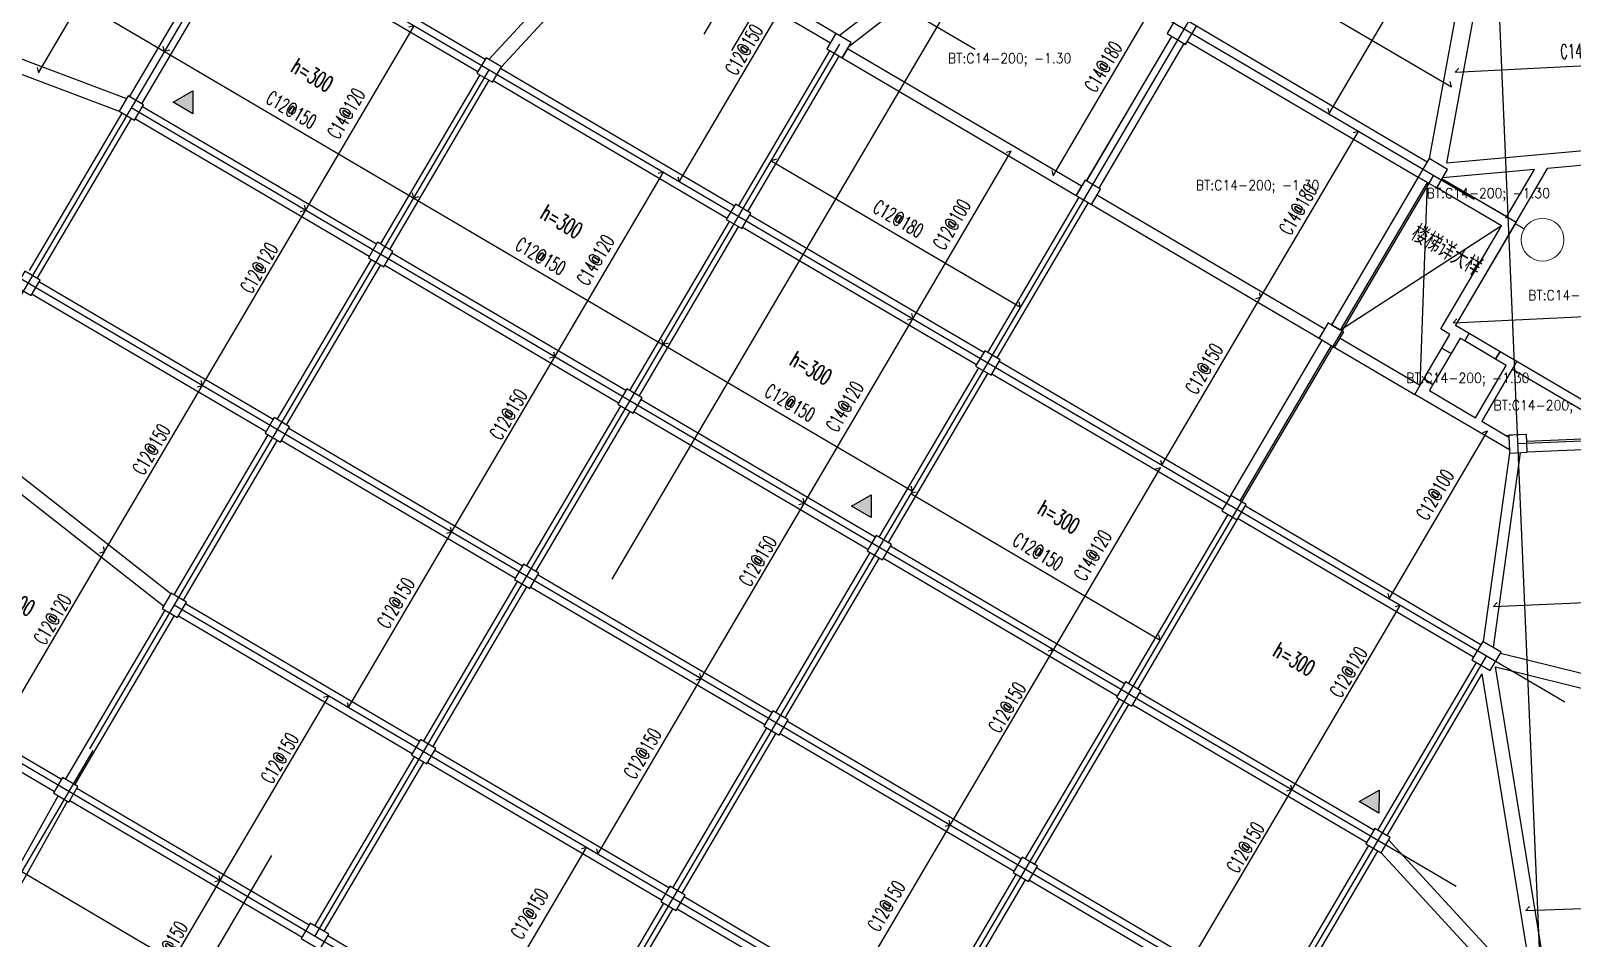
# Model space of a CAD drawing. Header units: millimetres. Extents: x 129427 to 386235, y 419441 to 703525.
# Drawn here: x 309149 to 352313, y 569220 to 594645 of the extents above; entities that cross this region are included whole.
import ezdxf
from ezdxf.enums import TextEntityAlignment as Align

# ---------------------------------------------------------------- set-up
doc = ezdxf.new("R2010")
doc.units = ezdxf.units.MM
doc.header["$LTSCALE"] = 100
for name, color, linetype in [('B-dote', 253, 'Continuous'), ('B-开洞', 7, 'Continuous'), ('B-板厚', 2, 'Continuous'), ('B-正筋文字', 7, 'Continuous'), ('B-正筋钢筋', 6, 'Continuous'), ('B-沉降观测点', 5, 'Continuous'), ('COLU', 7, 'Continuous'), ('h斜线-墙', 7, 'Continuous'), ('h斜线-柱', 7, 'Continuous'), ('Q-门框', 6, 'Continuous'), ('WALL', 3, 'Continuous'), ('梁', 4, 'Continuous'), ('梁虚线', 4, 'Continuous')]:
    doc.layers.add(name, color=color, linetype=linetype)
doc.layers.add('floor13', color=211, linetype='Continuous', lineweight=0, true_color=0xffaaff)
doc.styles.get("Standard").update_dxf_attribs({"font": 'standard'})

# ---------------------------------------------------------------- blocks, each defined once
blk = doc.blocks.new('A$C7FDE0673')
at = {"layer": 'B-沉降观测点'}
blk.add_hatch(color=256, dxfattribs=at).paths.add_polyline_path([(318, 551), (0, 0), (636, 0)], flags=0)
blk.add_lwpolyline([(0, 0), (318, 551), (636, 0)], close=True, dxfattribs=at)

msp = doc.modelspace()

# ---------------------------------------------------------------- hatches: boundary and pattern name
at = {"layer": 'h斜线-墙'}
h = msp.add_hatch(dxfattribs=at)
h.set_pattern_fill('ANSI31', color=256, scale=40, angle=-30.45463, style=0)
h.set_pattern_definition([])
h.paths.add_polyline_path([(331795, 599032.9), (332139.8, 598830.1), (330161.5, 595465.4), (329042.4, 596127.1), (328890.4, 595868.5), (331539.4, 594310.9), (331691.4, 594569.5), (330420.1, 595313.3), (332550.5, 598936.7), (331947, 599291.5)], flags=0)
h = msp.add_hatch(dxfattribs=at)
h.set_pattern_fill('ANSI31', color=256, scale=40, angle=-30.45463, style=0)
h.set_pattern_definition([])
h.paths.add_polyline_path([(331869, 593885.1), (338420.5, 590033), (338572.5, 590291.6), (332021.1, 594143.7)], flags=0)
h = msp.add_hatch(dxfattribs=at)
h.set_pattern_fill('ANSI31', color=256, scale=40, angle=-30.45463, style=0)
h.set_pattern_definition([])
h.paths.add_polyline_path([(345828.8, 586257.1), (348261.7, 590394.9), (348003.1, 590546.9), (345570.1, 586409.2)], flags=0)
h = msp.add_hatch(dxfattribs=at)
h.set_pattern_fill('ANSI31', color=256, scale=40, angle=-30.45463, style=0)
h.set_pattern_definition([])
h.paths.add_polyline_path([(348891.2, 586138.5), (348632.6, 586290.6), (350330.5, 589178.4), (348520.3, 590242.8), (348672.3, 590501.4), (350741.2, 589285), (349043.2, 586397.2), (349431.1, 586169.1), (349304.4, 585953.6), (349175.1, 586029.6), (348921.7, 585598.6), (348663.1, 585750.6)], flags=0)
h = msp.add_hatch(dxfattribs=at)
h.set_pattern_fill('ANSI31', color=256, scale=40, angle=-30.45463, style=0)
h.set_pattern_definition([])
h.paths.add_polyline_path([(338851.5, 589779.6), (345230.5, 586028.8), (345382.6, 586287.4), (339003.5, 590038.2)], flags=0)
h = msp.add_hatch(dxfattribs=at)
h.set_pattern_fill('ANSI31', color=256, scale=40, angle=-30.45463, style=0)
h.set_pattern_definition([])
h.paths.add_polyline_path([(348663.1, 585750.6), (348921.7, 585598.6), (348414.8, 584736.5), (348156.2, 584888.6)], flags=0)
h = msp.add_hatch(dxfattribs=at)
h.set_pattern_fill('ANSI31', color=256, scale=40, angle=-30.45463, style=0)
h.set_pattern_definition([])
h.paths.add_polyline_path([(349431.1, 586169.1), (350293.2, 585662.2), (350166.5, 585446.7), (349304.4, 585953.6)], flags=0)
h = msp.add_hatch(dxfattribs=at)
h.set_pattern_fill('ANSI31', color=256, scale=40, angle=-30.45463, style=0)
h.set_pattern_definition([])
h.paths.add_polyline_path([(349606.5, 583803.9), (350468.2, 585269.3), (350166.5, 585446.7), (350293.2, 585662.2), (350767.3, 585383.4), (349778.9, 583702.5), (350538.3, 583256), (350553.5, 582899), (347902.8, 584457.6), (348156.2, 584888.6), (348414.8, 584736.5), (348313.5, 584564.1)], flags=0)
at = {"layer": 'h斜线-柱'}
h = msp.add_hatch(dxfattribs=at)
h.set_pattern_fill('ANSI31', color=256, scale=40, angle=-30.45463, style=0)
h.set_pattern_definition([])
h.paths.add_polyline_path([(340969.9, 594566.2), (341487.1, 594262.1), (341791.2, 594779.4), (341274, 595083.5)], flags=0)
h = msp.add_hatch(dxfattribs=at)
h.set_pattern_fill('ANSI31', color=256, scale=40, angle=-30.45463, style=0)
h.set_pattern_definition([])
h.paths.add_polyline_path([(331438, 594138.5), (331869, 593885.1), (332122.5, 594316.1), (331691.4, 594569.5)], flags=0)
h = msp.add_hatch(dxfattribs=at)
h.set_pattern_fill('ANSI31', color=256, scale=40, angle=-30.45463, style=0)
h.set_pattern_definition([])
h.paths.add_polyline_path([(321642.5, 593459.8), (322073.5, 593206.4), (322327, 593637.4), (321895.9, 593890.8)], flags=0)
h = msp.add_hatch(dxfattribs=at)
h.set_pattern_fill('ANSI31', color=256, scale=40, angle=-30.45463, style=0)
h.set_pattern_definition([])
h.paths.add_polyline_path([(311618.9, 592393.1), (312050, 592139.7), (312303.4, 592570.7), (311872.4, 592824.2)], flags=0)
h = msp.add_hatch(dxfattribs=at)
h.set_pattern_fill('ANSI31', color=256, scale=40, angle=-30.45463, style=0)
h.set_pattern_definition([])
h.paths.add_polyline_path([(348003.1, 590546.9), (348520.3, 590242.8), (348824.4, 590760), (348307.2, 591064.1)], flags=0)
h = msp.add_hatch(dxfattribs=at)
h.set_pattern_fill('ANSI31', color=256, scale=40, angle=-30.45463, style=0)
h.set_pattern_definition([])
h.paths.add_polyline_path([(338420.5, 590033), (338851.5, 589779.6), (339104.9, 590210.6), (338673.9, 590464)], flags=0)
h = msp.add_hatch(dxfattribs=at)
h.set_pattern_fill('ANSI31', color=256, scale=40, angle=-30.45463, style=0)
h.set_pattern_definition([])
h.paths.add_polyline_path([(328625, 589354.3), (329056, 589100.8), (329309.4, 589531.9), (328878.4, 589785.3)], flags=0)
h = msp.add_hatch(dxfattribs=at)
h.set_pattern_fill('ANSI31', color=256, scale=40, angle=-30.45463, style=0)
h.set_pattern_definition([])
h.paths.add_polyline_path([(318601.4, 588287.6), (319032.4, 588034.2), (319285.8, 588465.2), (318854.8, 588718.6)], flags=0)
h = msp.add_hatch(dxfattribs=at)
h.set_pattern_fill('ANSI31', color=256, scale=40, angle=-30.45463, style=0)
h.set_pattern_definition([])
h.paths.add_polyline_path([(308729.9, 587479.6), (309160.9, 587226.1), (309414.3, 587657.2), (308983.3, 587910.6)], flags=0)
h = msp.add_hatch(dxfattribs=at)
h.set_pattern_fill('ANSI31', color=256, scale=40, angle=-30.45463, style=0)
h.set_pattern_definition([])
h.paths.add_polyline_path([(345230.5, 586028.8), (345661.5, 585775.4), (345915, 586206.4), (345483.9, 586459.9)], flags=0)
h = msp.add_hatch(dxfattribs=at)
h.set_pattern_fill('ANSI31', color=256, scale=40, angle=-30.45463, style=0)
h.set_pattern_definition([])
h.paths.add_polyline_path([(335607.4, 585248.7), (336038.4, 584995.3), (336291.9, 585426.3), (335860.8, 585679.7)], flags=0)
h = msp.add_hatch(dxfattribs=at)
h.set_pattern_fill('ANSI31', color=256, scale=40, angle=-30.45463, style=0)
h.set_pattern_definition([])
h.paths.add_polyline_path([(325583.8, 584182.1), (326014.9, 583928.6), (326268.3, 584359.7), (325837.3, 584613.1)], flags=0)
h = msp.add_hatch(dxfattribs=at)
h.set_pattern_fill('ANSI31', color=256, scale=40, angle=-30.45463, style=0)
h.set_pattern_definition([])
h.paths.add_polyline_path([(315712.3, 583374), (316143.3, 583120.6), (316396.7, 583551.6), (315965.7, 583805.1)], flags=0)
h = msp.add_hatch(dxfattribs=at)
h.set_pattern_fill('ANSI31', color=256, scale=40, angle=2.44399, style=0)
h.set_pattern_definition([])
h.paths.add_polyline_path([(350557.2, 582813.3), (351056.7, 582834.6), (351035.4, 583334.1), (350535.8, 583312.8)], flags=0)
h = msp.add_hatch(dxfattribs=at)
h.set_pattern_fill('ANSI31', color=256, scale=40, angle=-30.45463, style=0)
h.set_pattern_definition([])
h.paths.add_polyline_path([(342503.7, 581193.9), (342934.7, 580940.5), (343188.1, 581371.5), (342757.1, 581624.9)], flags=0)
h = msp.add_hatch(dxfattribs=at)
h.set_pattern_fill('ANSI31', color=256, scale=40, angle=-30.45463, style=0)
h.set_pattern_definition([])
h.paths.add_polyline_path([(332566.3, 580076.5), (332997.3, 579823.1), (333250.7, 580254.1), (332819.7, 580507.6)], flags=0)
h = msp.add_hatch(dxfattribs=at)
h.set_pattern_fill('ANSI31', color=256, scale=40, angle=-30.45463, style=0)
h.set_pattern_definition([])
h.paths.add_polyline_path([(322694.8, 579268.5), (323125.8, 579015.1), (323379.2, 579446.1), (322948.2, 579699.5)], flags=0)
h = msp.add_hatch(dxfattribs=at)
h.set_pattern_fill('ANSI31', color=256, scale=40, angle=-30.45463, style=0)
h.set_pattern_definition([])
h.paths.add_polyline_path([(312823.2, 578460.5), (313254.2, 578207), (313507.7, 578638), (313076.7, 578891.5)], flags=0)
h = msp.add_hatch(dxfattribs=at)
h.set_pattern_fill('ANSI31', color=256, scale=40, angle=-30.45463, style=0)
h.set_pattern_definition([])
h.paths.add_polyline_path([(349503.9, 577019.9), (350021.1, 576715.8), (350325.2, 577233), (349808, 577537.1)], flags=0)
h = msp.add_hatch(dxfattribs=at)
h.set_pattern_fill('ANSI31', color=256, scale=40, angle=-30.45463, style=0)
h.set_pattern_definition([])
h.paths.add_polyline_path([(339548.7, 575971), (339979.7, 575717.6), (340233.2, 576148.6), (339802.2, 576402)], flags=0)
h = msp.add_hatch(dxfattribs=at)
h.set_pattern_fill('ANSI31', color=256, scale=40, angle=-30.45463, style=0)
h.set_pattern_definition([])
h.paths.add_polyline_path([(329677.2, 575163), (330108.2, 574909.5), (330361.6, 575340.6), (329930.6, 575594)], flags=0)
h = msp.add_hatch(dxfattribs=at)
h.set_pattern_fill('ANSI31', color=256, scale=40, angle=-30.45463, style=0)
h.set_pattern_definition([])
h.paths.add_polyline_path([(319805.7, 574354.9), (320236.7, 574101.5), (320490.1, 574532.5), (320059.1, 574785.9)], flags=0)
h = msp.add_hatch(dxfattribs=at)
h.set_pattern_fill('ANSI31', color=256, scale=40, angle=-30.45463, style=0)
h.set_pattern_definition([])
h.paths.add_polyline_path([(309782.1, 573288.3), (310213.1, 573034.8), (310466.5, 573465.9), (310035.5, 573719.3)], flags=0)
h = msp.add_hatch(dxfattribs=at)
h.set_pattern_fill('ANSI31', color=256, scale=40, angle=-30.45463, style=0)
h.set_pattern_definition([])
h.paths.add_polyline_path([(346531.2, 571865.5), (346962.2, 571612.1), (347215.6, 572043.1), (346784.6, 572296.5)], flags=0)
h = msp.add_hatch(dxfattribs=at)
h.set_pattern_fill('ANSI31', color=256, scale=40, angle=-30.45463, style=0)
h.set_pattern_definition([])
h.paths.add_polyline_path([(336659.7, 571057.4), (337090.7, 570804), (337344.1, 571235), (336913.1, 571488.5)], flags=0)
h = msp.add_hatch(dxfattribs=at)
h.set_pattern_fill('ANSI31', color=256, scale=40, angle=-30.45463, style=0)
h.set_pattern_definition([])
h.paths.add_polyline_path([(326788.1, 570249.4), (327219.1, 569996), (327472.6, 570427), (327041.6, 570680.4)], flags=0)
h = msp.add_hatch(dxfattribs=at)
h.set_pattern_fill('ANSI31', color=256, scale=40, angle=-30.45463, style=0)
h.set_pattern_definition([])
h.paths.add_polyline_path([(316721.4, 569208.1), (317238.7, 568904), (317492.1, 569335), (316974.9, 569639.1)], flags=0)

# ---------------------------------------------------------------- linework, layer by layer
at = {"layer": 'B-dote'}
for p, q in [((353325.8, 523809), (348791.1, 630054.3)), ((337653.7, 609198.3), (328772.9, 594094.4)), ((313214.5, 607289.7), (335594, 594131)), ((325425.9, 579277.1), (339241.9, 602774.6)), ((352108.5, 575836.5), (308019.8, 601759.7)), ((324089.2, 565166), (344414.1, 599733.4)), ((330981.9, 599626.9), (327997.1, 594550.6)), ((303141.9, 577482.6), (315002.3, 597654.1)), ((349573.2, 589913.7), (336276.8, 597731.7)), ((317106.8, 569271.5), (331805.6, 594270.4)), ((310799.6, 574525.5), (321984.7, 593548.6)), ((349067.3, 570664.3), (311961.2, 592481.9)), ((331071.7, 561060.5), (348431.5, 590585)), ((346178.3, 565750.7), (306646.2, 588994.7)), ((363884.4, 583632.3), (350796.3, 583073.7)), ((294026.9, 579825.9), (338930.2, 553423.7)), ((348077.7, 558021.6), (313165.4, 578549.3)), ((349863.9, 550011), (303141.9, 577482.6)), ((338054.1, 556954.9), (349914.5, 577126.5)), ((310885.8, 574474.8), (305243.3, 564878.5)), ((315885.6, 571535.1), (309482.8, 560645.7))]:
    msp.add_line(p, q, dxfattribs=at)
at = {"layer": 'B-开洞'}
for p, q in [((348054.9, 584716.2), (348261.7, 590394.9)), ((350330.5, 589178.4), (345828.8, 586257.1))]:
    msp.add_line(p, q, dxfattribs=at)
at = {"layer": 'B-正筋钢筋'}
for points in [[(345473.6, 592473.9), (345511.2, 592328.7), (349649, 599366.1), (349503.8, 599328.4)], [(309330.4, 593614.4), (309368, 593469.2), (312644, 599040.7), (312498.8, 599003.1)], [(307407.3, 597408.1), (307262.1, 597370.4), (312889.8, 594061.4), (312852.2, 594206.6)], [(342866.7, 596765.6), (342721.5, 596728), (348932.5, 593076), (348894.9, 593221.2)], [(327266, 590554.8), (327303.7, 590409.6), (330167.4, 595280.1), (330022.2, 595242.5)], [(337739.8, 590730.3), (337777.4, 590585.1), (340514.4, 595240.1), (340369.2, 595202.4)], [(316800.9, 589759.3), (316838.5, 589614.2), (319879.7, 594786.3), (319734.5, 594748.7)], [(313035, 594099.1), (312889.8, 594061.4), (319872.3, 589955.9), (319834.6, 590101.1)], [(349137.5, 593599.5), (349036, 593489), (356391.2, 593864.1), (356280.7, 593965.6)], [(343551.1, 587313.3), (343588.7, 587168.2), (346325.8, 591823.1), (346180.6, 591785.5)], [(330031.3, 591043.6), (329886.1, 591005.9), (336868.6, 586900.4), (336830.9, 587045.6)], [(333806.9, 586720.4), (333844.6, 586575.2), (336606.9, 591273.3), (336461.7, 591235.7)], [(323783.3, 585653.8), (323821, 585508.6), (326862.1, 590680.8), (326716.9, 590643.2)], [(320017.5, 589993.6), (319872.3, 589955.9), (326854.7, 585850.3), (326817.1, 585995.5)], [(313911.8, 584845.8), (313949.5, 584700.6), (316838.5, 589614.1), (316693.3, 589576.5)], [(340788.7, 582615.3), (340826.4, 582470.1), (343588.7, 587168.2), (343443.5, 587130.5)], [(349086.1, 586570.9), (348984.7, 586460.4), (356744.2, 586835.5), (356633.7, 586937)], [(330765.8, 581548.3), (330803.4, 581403.1), (333844.6, 586575.3), (333699.4, 586537.6)], [(326999.9, 585888), (326854.7, 585850.4), (333837.2, 581744.8), (333799.5, 581890)], [(320894.2, 580740.2), (320931.9, 580595.1), (323821, 585508.6), (323675.8, 585471)], [(311178.9, 580195.7), (311216.6, 580050.6), (313950.4, 584700), (313805.1, 584662.4)], [(347148.6, 578875.8), (347186.3, 578730.6), (349944.6, 583421.9), (349799.4, 583384.3)], [(337708.5, 577376.6), (337746.2, 577231.5), (340787.3, 582403.6), (340642.1, 582366)], [(333942.7, 581716.4), (333797.5, 581678.7), (340779.9, 577573.2), (340742.3, 577718.4)], [(327876.7, 576634.7), (327914.4, 576489.5), (330803.4, 581403.1), (330658.2, 581365.4)], [(318005.1, 575826.6), (318042.8, 575681.5), (320931.9, 580595), (320786.7, 580557.4)], [(307960.6, 574722.2), (307998.2, 574577), (311216.2, 580050), (311071, 580012.4)], [(350212, 578627.9), (350110.6, 578517.4), (356947.7, 578809.3), (356837.3, 578910.7)], [(344420.9, 573519.3), (344458.6, 573374.2), (347499.7, 578546.3), (347354.5, 578508.7)], [(334859.2, 572529.2), (334896.8, 572384), (337785.9, 577297.5), (337640.7, 577259.9)], [(324987.6, 571721.1), (325025.3, 571575.9), (327914.4, 576489.5), (327769.2, 576451.9)], [(314412.8, 570978.6), (314450.4, 570833.4), (317491.6, 576005.6), (317346.4, 575967.9)], [(341531.9, 568605.8), (341569.5, 568460.6), (344458.6, 573374.1), (344313.4, 573336.5)], [(331970.1, 567615.6), (332007.7, 567470.4), (334896.8, 572384), (334751.6, 572346.3)], [(321635, 566732), (321672.7, 566586.8), (324713.9, 571759), (324568.7, 571721.4)], [(311244.9, 565590.9), (311282.6, 565445.7), (314450.4, 570833.4), (314305.2, 570795.8)], [(351119.6, 570107.5), (351017.3, 569997.8), (357350.4, 570218.9), (357240.7, 570321.2)]]:
    msp.add_lwpolyline(points, dxfattribs=at)
at = {"layer": 'COLU'}
for points in [[(340969.9, 594566.2), (341487.1, 594262.1), (341791.2, 594779.4), (341274, 595083.5)], [(331438, 594138.5), (331869, 593885.1), (332122.5, 594316.1), (331691.4, 594569.5)], [(321642.5, 593459.8), (322073.5, 593206.4), (322327, 593637.4), (321895.9, 593890.8)], [(311618.9, 592393.1), (312050, 592139.7), (312303.4, 592570.7), (311872.4, 592824.2)], [(348003.1, 590546.9), (348520.3, 590242.8), (348824.4, 590760), (348307.2, 591064.1)], [(338420.5, 590033), (338851.5, 589779.6), (339104.9, 590210.6), (338673.9, 590464)], [(328625, 589354.3), (329056, 589100.8), (329309.4, 589531.9), (328878.4, 589785.3)], [(318601.4, 588287.6), (319032.4, 588034.2), (319285.8, 588465.2), (318854.8, 588718.6)], [(308729.9, 587479.6), (309160.9, 587226.1), (309414.3, 587657.2), (308983.3, 587910.6)], [(345230.5, 586028.8), (345661.5, 585775.4), (345915, 586206.4), (345483.9, 586459.9)], [(335607.4, 585248.7), (336038.4, 584995.3), (336291.9, 585426.3), (335860.8, 585679.7)], [(325583.8, 584182.1), (326014.9, 583928.6), (326268.3, 584359.7), (325837.3, 584613.1)], [(315712.3, 583374), (316143.3, 583120.6), (316396.7, 583551.6), (315965.7, 583805.1)], [(350557.2, 582813.3), (351056.7, 582834.6), (351035.4, 583334.1), (350535.8, 583312.8)], [(342503.7, 581193.9), (342934.7, 580940.5), (343188.1, 581371.5), (342757.1, 581624.9)], [(332566.3, 580076.5), (332997.3, 579823.1), (333250.7, 580254.1), (332819.7, 580507.6)], [(322694.8, 579268.5), (323125.8, 579015.1), (323379.2, 579446.1), (322948.2, 579699.5)], [(312823.2, 578460.5), (313254.2, 578207), (313507.7, 578638), (313076.7, 578891.5)], [(349503.9, 577019.9), (350021.1, 576715.8), (350325.2, 577233), (349808, 577537.1)], [(339548.7, 575971), (339979.7, 575717.6), (340233.2, 576148.6), (339802.2, 576402)], [(329677.2, 575163), (330108.2, 574909.5), (330361.6, 575340.6), (329930.6, 575594)], [(319805.7, 574354.9), (320236.7, 574101.5), (320490.1, 574532.5), (320059.1, 574785.9)], [(309782.1, 573288.3), (310213.1, 573034.8), (310466.5, 573465.9), (310035.5, 573719.3)], [(346531.2, 571865.5), (346962.2, 571612.1), (347215.6, 572043.1), (346784.6, 572296.5)], [(336659.7, 571057.4), (337090.7, 570804), (337344.1, 571235), (336913.1, 571488.5)], [(326788.1, 570249.4), (327219.1, 569996), (327472.6, 570427), (327041.6, 570680.4)], [(316721.4, 569208.1), (317238.7, 568904), (317492.1, 569335), (316974.9, 569639.1)]]:
    msp.add_lwpolyline(points, close=True, dxfattribs=at)
at = {"layer": 'floor13'}
for p, q in [((348307.2, 591064.1), (349766.4, 598994.3)), ((350278.9, 599016.2), (348791.8, 590935.1)), ((331790.2, 594511.5), (335893.4, 597687.8)), ((336249.6, 597457.7), (332064.9, 594218.3)), ((330249.3, 595417.5), (331691.4, 594569.5)), ((331691.4, 594569.5), (331790.2, 594511.5)), ((338717, 590438.7), (341099.2, 594490.2)), ((340969.9, 594566.2), (341045.9, 594695.5)), ((341099.2, 594490.2), (340969.9, 594566.2)), ((341791.2, 594779.4), (348256.5, 590977.9)), ((332064.9, 594218.3), (332021.1, 594143.7)), ((332021.1, 594143.7), (338572.5, 590291.6)), ((341444, 594287.5), (339061.8, 590235.9)), ((341487.1, 594262.1), (341444, 594287.5)), ((341537.8, 594348.3), (341487.1, 594262.1)), ((348003.1, 590546.9), (341537.8, 594348.3)), ((348791.8, 590935.1), (356187.6, 591599.8)), ((348256.5, 590977.9), (348307.2, 591064.1)), ((356204.7, 591199.7), (351625, 590788.1)), ((345570.1, 586409.2), (348003.1, 590546.9)), ((348685.6, 590523.9), (348672.3, 590501.4)), ((348672.3, 590501.4), (350482.6, 589437)), ((351257.6, 590755.1), (348685.6, 590523.9)), ((350482.6, 589437), (351257.6, 590755.1)), ((351625, 590788.1), (350741.2, 589285)), ((338572.5, 590291.6), (338673.9, 590464)), ((338673.9, 590464), (338717, 590438.7)), ((339104.9, 590210.6), (339003.5, 590038.2)), ((339061.8, 590235.9), (339104.9, 590210.6)), ((339003.5, 590038.2), (345382.6, 586287.4)), ((350715.9, 589241.9), (349043.2, 586397.2)), ((350741.2, 589285), (350715.9, 589241.9)), ((350919.8, 589121.9), (350715.9, 589241.9)), ((350715.9, 589241.9), (350990.8, 589080.2)), ((350741.2, 589285), (350741.2, 589285)), ((345382.6, 586287.4), (345483.9, 586459.9)), ((345483.9, 586459.9), (345570.1, 586409.2)), ((349043.2, 586397.2), (349431.1, 586169.1)), ((349175.1, 586029.6), (348921.7, 585598.6)), ((350166.5, 585446.7), (349175.1, 586029.6)), ((349431.1, 586169.1), (350293.2, 585662.2)), ((348921.7, 585598.6), (348313.5, 584564.1)), ((350468.2, 585269.3), (350166.5, 585446.7)), ((350293.2, 585662.2), (350767.3, 585383.4)), ((350767.3, 585383.4), (350767.3, 585383.4)), ((350767.3, 585383.4), (354352.3, 583275.5)), ((349606.5, 583803.9), (350468.2, 585269.3)), ((350640.6, 585167.9), (349778.9, 583702.5)), ((353892.4, 583255.9), (350640.6, 585167.9)), ((348313.5, 584564.1), (349606.5, 583803.9)), ((349778.9, 583702.5), (350448, 583309.1)), ((350448, 583309.1), (351035.4, 583334.1)), ((351035.4, 583334.1), (351043.9, 583134.3)), ((351043.9, 583134.3), (353892.4, 583255.9))]:
    msp.add_line(p, q, dxfattribs=at)
msp.add_ellipse((351483.6, 588790.4), major_axis=(-424.3, 424.3), ratio=1, dxfattribs=at)
at = {"layer": 'Q-门框'}
for points in [[(348663.1, 585750.6), (348921.7, 585598.6), (348414.8, 584736.5), (348156.2, 584888.6)], [(349431.1, 586169.1), (350293.2, 585662.2), (350166.5, 585446.7), (349304.4, 585953.6)]]:
    msp.add_lwpolyline(points, close=True, dxfattribs=at)
at = {"layer": 'WALL'}
for points in [[(331795, 599032.9), (332139.8, 598830.1), (330161.5, 595465.4), (329042.4, 596127.1), (328890.4, 595868.5), (331539.4, 594310.9), (331691.4, 594569.5), (330420.1, 595313.3), (332550.5, 598936.7), (331947, 599291.5)], [(331869, 593885.1), (338420.5, 590033), (338572.5, 590291.6), (332021.1, 594143.7)], [(345828.8, 586257.1), (348261.7, 590394.9), (348003.1, 590546.9), (345570.1, 586409.2)], [(348891.2, 586138.5), (348632.6, 586290.6), (350330.5, 589178.4), (348520.3, 590242.8), (348672.3, 590501.4), (350741.2, 589285), (349043.2, 586397.2), (349431.1, 586169.1), (349304.4, 585953.6), (349175.1, 586029.6), (348921.7, 585598.6), (348663.1, 585750.6)], [(338851.5, 589779.6), (345230.5, 586028.8), (345382.6, 586287.4), (339003.5, 590038.2)]]:
    msp.add_lwpolyline(points, close=True, dxfattribs=at)
msp.add_lwpolyline([(349606.5, 583803.9), (350468.2, 585269.3), (350166.5, 585446.7), (350293.2, 585662.2), (350767.3, 585383.4), (349778.9, 583702.5), (350538.3, 583256), (350553.5, 582899), (347902.8, 584457.6), (348156.2, 584888.6), (348414.8, 584736.5), (348313.5, 584564.1), (349606.5, 583803.9)], dxfattribs=at)
at = {"layer": '梁'}
msp.add_line((345813.6, 586034), (348054.9, 584716.2), dxfattribs=at)
at = {"layer": '梁虚线'}
for p, q in [((349766.4, 598994.3), (348307.2, 591064.1)), ((350278.9, 599016.2), (348791.8, 590935)), ((311914.7, 592797.5), (314702.4, 597538.6)), ((315362.3, 597674.5), (321869.2, 593848.5)), ((325965.7, 597588.2), (322328.3, 593636.1)), ((331790.2, 594511.5), (335893.4, 597687.8)), ((332063.5, 594217.2), (336250.4, 597458.3)), ((312261.1, 592597.5), (315048.8, 597338.6)), ((315160.9, 597328.9), (321669.2, 593502.1)), ((324123.5, 596177.2), (321975.9, 593843.8)), ((306996.5, 594572.4), (311824.2, 592744.5)), ((338716.7, 590438.2), (341098.4, 594488.8)), ((341789.5, 594780.4), (348256.5, 590977.9)), ((306996.5, 594144.7), (311621.4, 592393.5)), ((328964, 589733.6), (331524.1, 594087.7)), ((339063.1, 590238.2), (341444.8, 594288.8)), ((341539.5, 594347.3), (348003, 590546.9)), ((322300.3, 593595.1), (328851.7, 589743)), ((329223.8, 589583.6), (331782.8, 593935.8)), ((318940.4, 588666.9), (321728.1, 593408.1)), ((319200.2, 588516.9), (321987.9, 593258.1)), ((322100.3, 593248.7), (328651.7, 589396.6)), ((309108.6, 587926.4), (311704.5, 592341.4)), ((312276.7, 592528.4), (318828.1, 588676.3)), ((309328.7, 587708.9), (311964.3, 592191.4)), ((312076.7, 592182), (318628.1, 588329.9)), ((356189, 591599.9), (348791.7, 590935.1)), ((356204.7, 591199.7), (351625, 590788.1)), ((351257.6, 590755.1), (348685.6, 590523.9)), ((350457.2, 589393.9), (351257.6, 590755.1)), ((350741.2, 589285), (351625, 590788.1)), ((335946.5, 585628), (338506.6, 589982.1)), ((336206.3, 585478), (338765.3, 589830.3)), ((325922.9, 584561.4), (328710.6, 589302.5)), ((329282.7, 589489.5), (335834.1, 585637.5)), ((326182.7, 584411.4), (328970.4, 589152.5)), ((329082.7, 589143.1), (335634.1, 585291)), ((319259.1, 588422.9), (325810.5, 584570.8)), ((316051.3, 583753.3), (318687, 588235.9)), ((316311.2, 583603.3), (318946.8, 588085.9)), ((319059.1, 588076.5), (325610.5, 584224.4)), ((309387.6, 587614.9), (315939, 583762.8)), ((309187.6, 587268.4), (315739, 583416.3)), ((342756, 581623), (345316.6, 585978)), ((343015.8, 581473), (345576.4, 585828)), ((345575.3, 585826.1), (347902.8, 584457.6)), ((336265.2, 585384), (342729.5, 581583.1)), ((350767.3, 585383.4), (354352.3, 583275.5)), ((332905.3, 580455.9), (335693, 585197)), ((333165.1, 580305.9), (335952.8, 585047)), ((336065.1, 585037.6), (342529.5, 581236.7)), ((350640.6, 585167.9), (353892.4, 583255.9)), ((323033.8, 579647.8), (325669.4, 584130.4)), ((326241.6, 584317.4), (332793, 580465.3)), ((307035.3, 583613.8), (313067.8, 578880.1)), ((323293.6, 579497.8), (325929.2, 583980.4)), ((326041.6, 583970.9), (332593, 580118.8)), ((306833.3, 583263.8), (312865.8, 578530.2)), ((313162.3, 578839.8), (315797.9, 583322.3)), ((313422.1, 578689.8), (316057.7, 583172.3)), ((316170.1, 583162.9), (322721.5, 579310.8)), ((316370.1, 583509.3), (322921.5, 579657.2)), ((353892.4, 583255.9), (351044.3, 583134.3)), ((350557.2, 582813.3), (349821.8, 577529)), ((350861.5, 582824), (350101.8, 577364.4)), ((356551.7, 583069.1), (351054.8, 582834.5)), ((339887.8, 576350.3), (342675.8, 581092)), ((343160.5, 581329.7), (349757.3, 577450.9)), ((340147.6, 576200.3), (342935.6, 580942)), ((342960.5, 580983.3), (349554.6, 577106.1)), ((333224, 580211.8), (339775.5, 576359.7)), ((330016.2, 575542.3), (332651.9, 580024.8)), ((330276, 575392.3), (332911.7, 579874.8)), ((333024, 579865.4), (339575.4, 576013.3)), ((323352.5, 579403.8), (329903.9, 575551.7)), ((320144.7, 574734.2), (322780.4, 579216.8)), ((320404.5, 574584.2), (323040.2, 579066.8)), ((323152.5, 579057.4), (329703.9, 575205.3)), ((310121.1, 573667.6), (312908.8, 578408.7)), ((313481, 578595.7), (320032.4, 574743.6)), ((310380.9, 573517.6), (313168.6, 578258.7)), ((313281, 578249.3), (319832.4, 574397.2)), ((303299.1, 577158.1), (309808.8, 573330.6)), ((303501.8, 577502.9), (310008.8, 573677)), ((350307.4, 577202.7), (356871.5, 575576)), ((346870.2, 572244.8), (349633.2, 576943.9)), ((350164.8, 576825.9), (356889.5, 575159.4)), ((351721.9, 567248.8), (350164.8, 576825.9)), ((347130, 572094.8), (349792.6, 576623.1)), ((351274.2, 567509.9), (349792.6, 576623.1)), ((336998.7, 571436.7), (339634.3, 575919.3)), ((340206.5, 576106.3), (346757.9, 572254.2)), ((337258.5, 571286.7), (339894.1, 575769.3)), ((340006.5, 575759.9), (346557.9, 571907.8)), ((327127.2, 570628.7), (329762.8, 575111.2)), ((327387, 570478.7), (330022.6, 574961.2)), ((330134.9, 574951.8), (336686.4, 571099.7)), ((330334.9, 575298.3), (336886.4, 571446.2)), ((317103.6, 569562), (319891.3, 574303.2)), ((317363.4, 569412), (320151.1, 574153.2)), ((320263.4, 574143.8), (326814.8, 570291.7)), ((320463.4, 574490.2), (327014.8, 570638.1)), ((310439.8, 573423.6), (316948.2, 569596.8)), ((308201.5, 569519.4), (310175.7, 573058.7)), ((308868.7, 571331.2), (309915.9, 573208.7)), ((310239.8, 573077.1), (316748.2, 569250.4)), ((347174.2, 571972.5), (351274.2, 567509.9)), ((343981.1, 567331.2), (346616.8, 571813.8)), ((344240.9, 567181.2), (346874.1, 571659.5)), ((346962.2, 571612.1), (351233.6, 566962.9)), ((337317.4, 571192.7), (343868.8, 567340.6)), ((334109.6, 566523.2), (336745.2, 571005.7)), ((334369.4, 566373.2), (337005.1, 570855.7)), ((337117.4, 570846.3), (343668.8, 566994.2)), ((327445.9, 570384.7), (333997.3, 566532.6)), ((324086, 565456.5), (326873.7, 570197.7)), ((324345.8, 565306.5), (327133.5, 570047.7)), ((327245.9, 570038.3), (333797.3, 566186.2)), ((317465.4, 569292.7), (323973.7, 565465.9))]:
    msp.add_line(p, q, dxfattribs=at)

# ---------------------------------------------------------------- block references
at = {"layer": 'B-沉降观测点', "rotation": 329.5453237250908}
for p in [(313136.2, 592645.3), (332129.8, 581325.2), (346351.6, 573049.1)]:
    msp.add_blockref('A$C7FDE0673', p, dxfattribs=at)

# ---------------------------------------------------------------- texts
at = {"layer": 'B-开洞', "width": 0.7}
msp.add_text('楼梯详大样', height=450, rotation=329.54537, dxfattribs=at).set_placement((347772.6, 588859.8))
at = {"layer": 'B-板厚', "width": 0.65}
for p in [(316402.3, 593514.1), (323384.8, 589408.6), (330367.2, 585303.1), (337310, 581131.4), (308047, 578826.5), (343898, 577148.9)]:
    msp.add_text('h=300', height=450, rotation=329.54537, dxfattribs=at).set_placement(p)
at = {"layer": 'B-正筋文字', "width": 0.65}
for s, rotation, p in [('C12@150', 59.54569, (328912.5, 593365.8)), ('C14@180', 59.54569, (338973.5, 592891.7)), ('C14@150', 2.44352, (351986.5, 593857.8)), ('C12@150', 329.54502, (315697.5, 592642.1)), ('C14@120', 59.54502, (317769.4, 591579)), ('C14@180', 59.54569, (344427, 588889)), ('C12@180', 329.54502, (332693.8, 589586.6)), ('C12@100', 59.54517, (334730.5, 588469.7)), ('C12@150', 329.54502, (322680, 588536.6)), ('C14@120', 59.54502, (324751.9, 587473.4)), ('C12@120', 59.54569, (315333, 587254.1)), ('C12@150', 59.54569, (341797.4, 584426.3)), ('C12@150', 59.54569, (322315.5, 583148.6)), ('C12@150', 329.54502, (329662.4, 584431.1)), ('C14@120', 59.54502, (331734.3, 583367.9)), ('C12@150', 59.54517, (312315.7, 582167.2)), ('C12@100', 59.54517, (348263.5, 580898.8)), ('C14@120', 59.54502, (338677.1, 579196.2)), ('C12@150', 59.54502, (329297.9, 579043)), ('C12@150', 329.54502, (336605.2, 580259.4)), ('C12@150', 59.54569, (319163.5, 577864.4)), ('C12@120', 59.54569, (309546.3, 577410.3)), ('C12@120', 59.54517, (345842.2, 575927.7)), ('C12@150', 59.54569, (336280.4, 574937.5)), ('C12@150', 59.54569, (315910, 573516.2)), ('C12@150', 59.54569, (326070.3, 573647.2)), ('C12@150', 59.54517, (342953.1, 571014.1)), ('C12@150', 59.54517, (332898.7, 569372.9)), ('C12@150', 59.54517, (322906, 569160.1)), ('C12@150', 59.54517, (312805.5, 568236.3))]:
    msp.add_text(s, height=400, rotation=rotation, dxfattribs=at).set_placement(p)
at = {"layer": 'floor13'}
for p in [(336560.1, 593874.7), (343503.3, 590317.9), (349965, 590096.1), (352809.7, 587237.6), (349390.8, 584916.7), (351835.7, 584151.1)]:
    msp.add_text('BT:C14-200; -1.30', height=280, dxfattribs=at).set_placement(p, align=Align.MIDDLE_CENTER)

doc.saveas('drawing.dxf')
